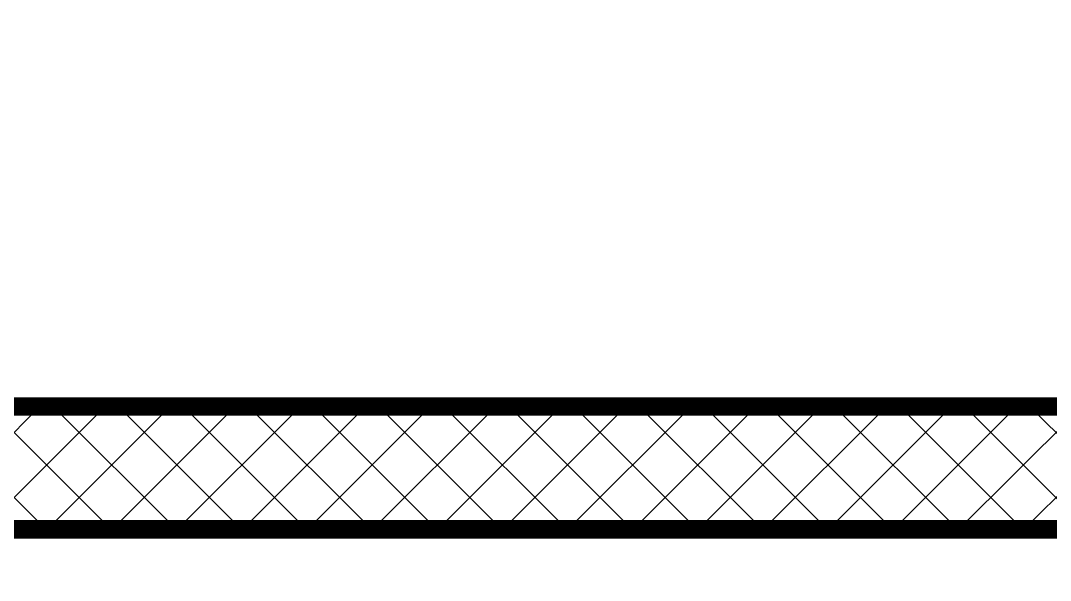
# Model space of a CAD drawing. Header units: millimetres. Extents: x -4703 to 3915, y -898839 to -884084.
# Drawn here: x 1210 to 2049, y -885976 to -885520 of the extents above; entities that cross this region are included whole.
import ezdxf

# ---------------------------------------------------------------- set-up
doc = ezdxf.new("R2010")
doc.units = ezdxf.units.MM
doc.header["$LTSCALE"] = 12
doc.header["$MEASUREMENT"] = 0
doc.linetypes.add('ACAD_ISO03W100', pattern=[30, 12, -18])
for name, color, linetype, lineweight in [('A-SHUTTER', 5, 'Continuous', 18), ('LK-PART-HATCH', 8, 'Continuous', 5), ('LK-PARTITION', 21, 'Continuous', 25), ('LK-TILES FINISH', 251, 'Continuous', 5)]:
    doc.layers.add(name, color=color, linetype=linetype, lineweight=lineweight)

# ---------------------------------------------------------------- blocks, each defined once
blk = doc.blocks.new('A$C989cf251')
at = {"layer": 'LK-PART-HATCH', "ltscale": 0.001}
h = blk.add_hatch(dxfattribs=at)
h.set_pattern_fill('ANSI37', color=256, scale=300)
h.set_pattern_definition([(45, (-30406.33333333302, 894708), (-26.51650429449553, 26.51650429449553), []), (135, (-30406.33333333302, 894708), (-26.51650429449553, -26.51650429449553), [])])
h.paths.add_polyline_path([(298, 6380), (248, 6380), (248, 6272), (0, 6272), (0, 6222), (298, 6222)])
h.paths.add_polyline_path([(4073, 6380), (4023, 6380), (4023, 6192), (3072, 6192), (3072, 6210), (3022, 6210), (3022, 6142), (4073, 6142)])
h.paths.add_polyline_path([(6847, 6380), (6797, 6380), (6797, 6142), (7833, 6142), (7833, 6170), (7055, 6170), (7055, 6192), (6847, 6192)])
h.paths.add_polyline_path([(8810.000000000233, 6330), (8710.000000000233, 6330), (8710.000000000233, 4660.000004135072), (8810.000000000233, 4660.000004135072)])
h.paths.add_polyline_path([(9260.000000000233, 3860.000004135073), (8810.000000000233, 3860.000004135073), (8810.000000000233, 3760.000004135072), (9260.000000000233, 3760.000004135072)])
h.paths.add_polyline_path([(8810.000000000233, 3910.000004135073), (8710.000000000233, 3910.000004135073), (8710.000000000233, 2400), (8810.000000000233, 2400)])
h.paths.add_polyline_path([(10110.00000000023, 4510), (10010.00000000023, 4510), (10010.00000000023, 3760.000004135072), (10110.00000000023, 3760.000004135072)])
h.paths.add_polyline_path([(9260.000000000233, 2500), (8810.000000000233, 2500), (8810.000000000233, 2400), (9260.000000000233, 2400)])
h.paths.add_polyline_path([(11660, 2500), (10060.00000000023, 2500), (10060.00000000023, 2400), (11660, 2400)])
h.paths.add_polyline_path([(10060, 1600), (8859.999999992551, 1600), (8859.999999992551, 1500), (10060, 1500)])
h.paths.add_polyline_path([(10160, 1600), (10060, 1600), (10060, 1500), (10060, 0), (10160, 0)])
h.paths.add_polyline_path([(7660, 1500), (7560, 1500), (7560, 30), (7660, 30)])
h.paths.add_polyline_path([(8109.999999992551, 1600), (7560, 1600), (7560, 1500), (7660, 1500), (8109.999999992551, 1500)])
h.paths.add_polyline_path([(7560, 388), (7322, 388), (7322.000000000233, 268), (6917, 268), (6917, 30), (6967, 30), (6967, 218), (7372.000000000349, 218), (7372.000000000117, 338), (7560, 338)])
at = {"layer": 'LK-PARTITION'}
blk.add_lwpolyline([(10160, 0), (10060, 0), (10060, 1600), (10160, 1600)], close=True, dxfattribs=at)

msp = doc.modelspace()

# ---------------------------------------------------------------- linework, layer by layer
at = {"layer": 'LK-TILES FINISH', "color": 212, "linetype": 'ACAD_ISO03W100', "ltscale": 0.05, "true_color": 0xde21d8, "const_width": 15}
for points in [[(2668, -885834.1666666671), (268, -885834.1666666671), (268, -884334.166666667), (2668, -884334.166666667)], [(1168, -885934.166666667), (2638, -885934.166666667), (2638, -888334.1666666671), (1168, -888334.1666666671)]]:
    msp.add_lwpolyline(points, close=True, dxfattribs=at)

# ---------------------------------------------------------------- block references
at = {"layer": 'A-SHUTTER', "rotation": 90}
msp.add_blockref('A$C989cf251', (2668, -895994.166666667), dxfattribs=at)

doc.saveas('drawing.dxf')
